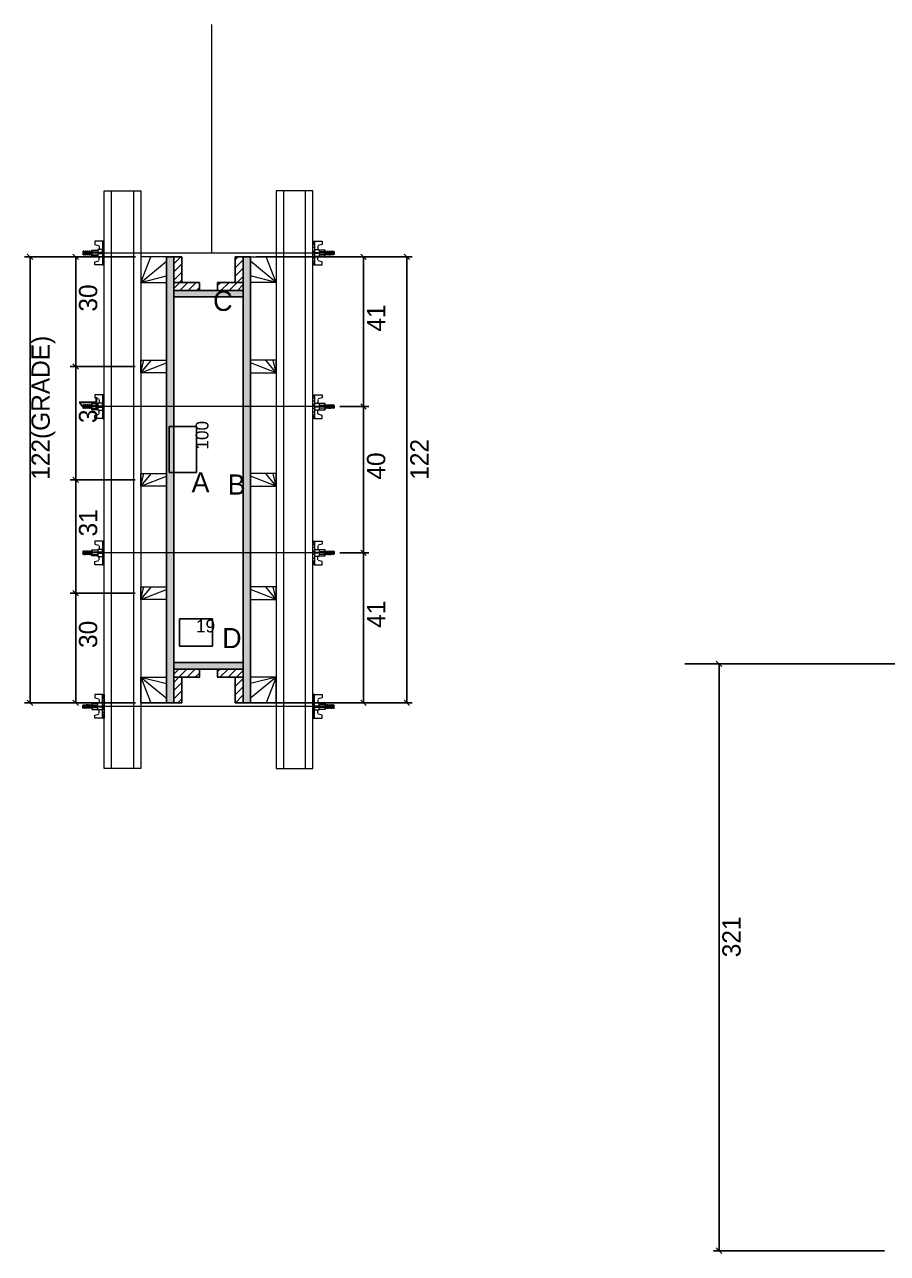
# Model space of a CAD drawing. Header units: metres. Extents: x 7653 to 9030, y 6399 to 7116.
# Drawn here: x 7653 to 8125, y 6443 to 7116 of the extents above; entities that cross this region are included whole.
import ezdxf

# ---------------------------------------------------------------- set-up
doc = ezdxf.new("R2010")
doc.units = ezdxf.units.M
for name, color, linetype in [('CHAPA', 7, 'Continuous'), ('COTA', 7, 'Continuous'), ('Hachura', 7, 'Continuous'), ('Madeira', 7, 'Continuous'), ('NIVEL 2° PAV.', 7, 'Continuous'), ('Nível', 7, 'Continuous'), ('Painéis', 7, 'Continuous'), ('Perfil Metálico', 7, 'Continuous'), ('SARRAFO', 7, 'Continuous'), ('Texto Seção', 7, 'Continuous'), ('TEXTO_GERAL', 7, 'Continuous')]:
    doc.layers.add(name, color=color, linetype=linetype)

msp = doc.modelspace()

# ---------------------------------------------------------------- hatches: boundary and pattern name
at = {"layer": 'Hachura'}
h = msp.add_hatch(color=7, dxfattribs=at)
h.dxf.hatch_style = 1
h.paths.add_polyline_path([(7734.69, 6988.66), (7730.69, 6988.66), (7730.69, 6744.66), (7734.69, 6744.66), (7734.69, 6988.66)])
h = msp.add_hatch(color=7, dxfattribs=at)
h.dxf.hatch_style = 1
h.paths.add_polyline_path([(7734.69, 6988.66), (7730.69, 6988.66), (7730.69, 6744.66), (7734.69, 6744.66), (7734.69, 6988.66)])
h = msp.add_hatch(dxfattribs=at)
h.set_pattern_fill('ANSI31')
h.paths.add_polyline_path([(7734.69, 6974.66), (7739.09, 6974.66), (7739.09, 6988.66), (7734.69, 6988.66), (7734.69, 6974.66)])
h = msp.add_hatch(dxfattribs=at)
h.set_pattern_fill('ANSI31')
h.paths.add_polyline_path([(7772.69, 6974.66), (7768.29, 6974.66), (7768.29, 6988.66), (7772.69, 6988.66), (7772.69, 6974.66)])
h = msp.add_hatch(color=7, dxfattribs=at)
h.dxf.hatch_style = 1
h.paths.add_polyline_path([(7772.69, 6988.66), (7776.69, 6988.66), (7776.69, 6744.66), (7772.69, 6744.66), (7772.69, 6988.66)])
h = msp.add_hatch(color=7, dxfattribs=at)
h.dxf.hatch_style = 1
h.paths.add_polyline_path([(7772.69, 6988.66), (7776.69, 6988.66), (7776.69, 6744.66), (7772.69, 6744.66), (7772.69, 6988.66)])
h = msp.add_hatch(dxfattribs=at)
h.set_pattern_fill('ANSI31')
h.paths.add_polyline_path([(7734.69, 6970.26), (7734.69, 6974.66), (7748.69, 6974.66), (7748.69, 6970.26), (7734.69, 6970.26)])
h = msp.add_hatch(dxfattribs=at)
h.set_pattern_fill('ANSI31')
h.paths.add_polyline_path([(7772.69, 6970.26), (7772.69, 6974.66), (7758.69, 6974.66), (7758.69, 6970.26), (7772.69, 6970.26)])
h = msp.add_hatch(color=7, dxfattribs=at)
h.dxf.hatch_style = 1
h.paths.add_polyline_path([(7772.69, 6966.66), (7772.69, 6970.26), (7734.69, 6970.26), (7734.69, 6966.66), (7772.69, 6966.66)])
h = msp.add_hatch(color=7, dxfattribs=at)
h.dxf.hatch_style = 1
h.paths.add_polyline_path([(7772.69, 6966.66), (7772.69, 6970.26), (7734.69, 6970.26), (7734.69, 6966.66), (7772.69, 6966.66)])
h = msp.add_hatch(color=7, dxfattribs=at)
h.dxf.hatch_style = 1
h.paths.add_polyline_path([(7772.69, 6763.06), (7772.69, 6766.66), (7734.69, 6766.66), (7734.69, 6763.06), (7772.69, 6763.06)])
h = msp.add_hatch(color=7, dxfattribs=at)
h.dxf.hatch_style = 1
h.paths.add_polyline_path([(7772.69, 6763.06), (7772.69, 6766.66), (7734.69, 6766.66), (7734.69, 6763.06), (7772.69, 6763.06)])
h = msp.add_hatch(dxfattribs=at)
h.set_pattern_fill('ANSI31')
h.paths.add_polyline_path([(7734.69, 6758.66), (7734.69, 6763.06), (7748.69, 6763.06), (7748.69, 6758.66), (7734.69, 6758.66)])
h = msp.add_hatch(dxfattribs=at)
h.set_pattern_fill('ANSI31')
h.paths.add_polyline_path([(7772.69, 6758.66), (7772.69, 6763.06), (7758.69, 6763.06), (7758.69, 6758.66), (7772.69, 6758.66)])
h = msp.add_hatch(dxfattribs=at)
h.set_pattern_fill('ANSI31')
h.paths.add_polyline_path([(7734.69, 6758.66), (7739.09, 6758.66), (7739.09, 6744.66), (7734.69, 6744.66), (7734.69, 6758.66)])
h = msp.add_hatch(dxfattribs=at)
h.set_pattern_fill('ANSI31')
h.paths.add_polyline_path([(7772.69, 6758.66), (7768.29, 6758.66), (7768.29, 6744.66), (7772.69, 6744.66), (7772.69, 6758.66)])

# ---------------------------------------------------------------- linework, layer by layer
at = {"layer": 'CHAPA', "color": 1, "lineweight": 25}
for points in [[(7734.69, 6988.66), (7730.69, 6988.66), (7730.69, 6744.66), (7734.69, 6744.66)], [(7734.69, 6988.66), (7730.69, 6988.66), (7730.69, 6744.66), (7734.69, 6744.66)], [(7772.69, 6988.66), (7776.69, 6988.66), (7776.69, 6744.66), (7772.69, 6744.66)], [(7772.69, 6988.66), (7776.69, 6988.66), (7776.69, 6744.66), (7772.69, 6744.66)], [(7772.69, 6966.66), (7772.69, 6970.26), (7734.69, 6970.26), (7734.69, 6966.66)], [(7772.69, 6966.66), (7772.69, 6970.26), (7734.69, 6970.26), (7734.69, 6966.66)], [(7772.69, 6763.06), (7772.69, 6766.66), (7734.69, 6766.66), (7734.69, 6763.06)], [(7772.69, 6763.06), (7772.69, 6766.66), (7734.69, 6766.66), (7734.69, 6763.06)]]:
    msp.add_lwpolyline(points, close=True, dxfattribs=at)
at = {"layer": 'COTA', "color": 241, "lineweight": 25}
for p, q in [((7713.69, 6988.66), (7653.13, 6988.66)), ((7656.13, 6744.66), (7656.13, 6988.66)), ((7713.68, 6988.64), (7678.07, 6988.64)), ((7681.07, 6988.64), (7681.07, 6928.64)), ((7779.69, 6988.66), (7865.1, 6988.66)), ((7813.69, 6988.66), (7841.42, 6988.66)), ((7838.42, 6988.66), (7838.42, 6906.73)), ((7862.1, 6744.66), (7862.1, 6988.66)), ((7713.68, 6928.64), (7678.07, 6928.64)), ((7713.68, 6928.64), (7678.07, 6928.64)), ((7681.07, 6928.64), (7681.07, 6866.67)), ((7825.49, 6906.73), (7841.42, 6906.73)), ((7825.49, 6906.73), (7841.42, 6906.73)), ((7838.42, 6906.73), (7838.42, 6826.73)), ((7713.68, 6866.67), (7678.07, 6866.67)), ((7713.68, 6866.64), (7678.07, 6866.64)), ((7681.07, 6804.64), (7681.07, 6866.64)), ((7825.49, 6826.73), (7841.42, 6826.73)), ((7825.49, 6826.73), (7841.42, 6826.73)), ((7838.42, 6744.66), (7838.42, 6826.73)), ((7713.68, 6804.64), (7678.07, 6804.64)), ((7713.68, 6804.64), (7678.07, 6804.64)), ((7681.07, 6804.64), (7681.07, 6744.64)), ((7713.69, 6744.66), (7653.13, 6744.66)), ((7713.68, 6744.64), (7678.07, 6744.64)), ((7779.69, 6744.66), (7865.1, 6744.66)), ((7813.69, 6744.66), (7841.42, 6744.66))]:
    msp.add_line(p, q, dxfattribs=at)
at = {"layer": 'COTA', "color": 0, "lineweight": 25}
for p, q in [((7657.63, 6987.16), (7654.63, 6990.16)), ((7682.57, 6987.14), (7679.57, 6990.14)), ((7839.92, 6987.16), (7836.92, 6990.16)), ((7863.6, 6987.16), (7860.6, 6990.16)), ((7679.57, 6930.14), (7682.57, 6927.14)), ((7682.57, 6927.14), (7679.57, 6930.14)), ((7836.92, 6908.23), (7839.92, 6905.23)), ((7839.92, 6905.23), (7836.92, 6908.23)), ((7679.57, 6868.17), (7682.57, 6865.17)), ((7682.57, 6865.14), (7679.57, 6868.14)), ((7839.92, 6825.23), (7836.92, 6828.23)), ((7836.92, 6828.23), (7839.92, 6825.23)), ((7682.57, 6803.14), (7679.57, 6806.14)), ((7679.57, 6806.14), (7682.57, 6803.14)), ((7654.63, 6746.16), (7657.63, 6743.16)), ((7679.57, 6746.14), (7682.57, 6743.14)), ((7836.92, 6746.16), (7839.92, 6743.16)), ((7860.6, 6746.16), (7863.6, 6743.16))]:
    msp.add_line(p, q, dxfattribs=at)
at = {"layer": 'COTA', "color": 180, "lineweight": 25}
for p, q in [((7747.15, 6895.71), (7732.15, 6895.71)), ((7732.15, 6895.71), (7732.15, 6870.71)), ((7747.15, 6870.71), (7747.15, 6895.71)), ((7732.15, 6870.71), (7747.15, 6870.71)), ((7755.88, 6790.66), (7737.88, 6790.66)), ((7737.88, 6790.66), (7737.88, 6775.66)), ((7755.88, 6775.66), (7755.88, 6790.66)), ((7737.88, 6775.66), (7755.88, 6775.66))]:
    msp.add_line(p, q, dxfattribs=at)
at = {"layer": 'Hachura', "color": 0, "lineweight": 9}
for p, q in [((7685.22, 6991.7), (7684.89, 6991.37)), ((7684.89, 6991.37), (7684.89, 6990.08)), ((7685.54, 6991.69), (7685.21, 6991.69)), ((7685.22, 6989.76), (7685.22, 6991.7)), ((7685.54, 6991.69), (7686.5, 6989.76)), ((7685.54, 6991.69), (7686.5, 6989.76)), ((7685.63, 6991.77), (7686.71, 6989.6)), ((7686.94, 6989.66), (7685.87, 6991.8)), ((7686.7, 6991.69), (7686.05, 6991.69)), ((7687.02, 6989.76), (7686.05, 6991.69)), ((7686.7, 6991.69), (7687.67, 6989.76)), ((7686.79, 6991.77), (7687.87, 6989.6)), ((7688.1, 6989.66), (7687.03, 6991.8)), ((7687.86, 6991.69), (7687.21, 6991.69)), ((7688.18, 6989.76), (7687.21, 6991.69)), ((7687.43, 6991.69), (7687.21, 6991.69)), ((7687.86, 6991.69), (7688.83, 6989.76)), ((7687.95, 6991.77), (7689.03, 6989.6)), ((7689.26, 6989.66), (7688.19, 6991.8)), ((7689.02, 6991.69), (7688.37, 6991.69)), ((7689.34, 6989.76), (7688.37, 6991.69)), ((7689.02, 6991.69), (7689.99, 6989.76)), ((7689.99, 6990.53), (7689.35, 6991.8)), ((7689.99, 6990.79), (7689.54, 6991.69)), ((7689.99, 6991.69), (7689.54, 6991.69)), ((7689.99, 6988.98), (7689.99, 6992.34)), ((7689.99, 6992.34), (7693.21, 6992.34)), ((7689.99, 6991.31), (7693.21, 6991.31)), ((7690.05, 6988.98), (7690.05, 6992.34)), ((7691.53, 6997.11), (7691.53, 6995.43)), ((7691.53, 6995.43), (7693.75, 6994.85)), ((7696.69, 6997.11), (7691.56, 6997.11)), ((7693.21, 6992.6), (7693.21, 6988.73)), ((7695.79, 6992.6), (7693.21, 6992.6)), ((7693.99, 6994.54), (7693.99, 6992.6)), ((7695.77, 6996.97), (7696.7, 6996.97)), ((7695.77, 6996.76), (7696.7, 6996.76)), ((7695.77, 6996.42), (7696.7, 6996.42)), ((7695.77, 6995.96), (7696.7, 6995.96)), ((7695.77, 6995.12), (7696.7, 6995.12)), ((7695.77, 6993.7), (7696.7, 6993.7)), ((7695.79, 6997.11), (7695.79, 6984.21)), ((7695.79, 6997.11), (7695.79, 6991.95)), ((7695.79, 6990.66), (7695.79, 6992.6)), ((7695.79, 6991.95), (7695.79, 6991.31)), ((7696.11, 6991.62), (7695.9, 6991.62)), ((7696.54, 6991.62), (7696.11, 6991.62)), ((7696.69, 6984.21), (7696.69, 6997.11)), ((7696.69, 6985.16), (7696.69, 6992.98)), ((7810.69, 6984.21), (7810.69, 6997.11)), ((7810.69, 6997.11), (7815.83, 6997.11)), ((7811.62, 6996.97), (7810.69, 6996.97)), ((7811.62, 6996.76), (7810.69, 6996.76)), ((7811.62, 6996.42), (7810.69, 6996.42)), ((7811.62, 6995.96), (7810.69, 6995.96)), ((7811.62, 6995.12), (7810.69, 6995.12)), ((7811.62, 6993.7), (7810.69, 6993.7)), ((7810.69, 6985.17), (7810.69, 6992.98)), ((7810.84, 6991.62), (7811.28, 6991.62)), ((7811.28, 6991.62), (7811.49, 6991.62)), ((7811.6, 6997.11), (7811.6, 6984.21)), ((7811.6, 6997.11), (7811.6, 6991.95)), ((7811.6, 6990.66), (7811.6, 6992.6)), ((7811.6, 6992.6), (7814.18, 6992.6)), ((7811.6, 6991.95), (7811.6, 6991.31)), ((7813.4, 6994.54), (7813.4, 6992.6)), ((7815.85, 6995.43), (7813.64, 6994.85)), ((7814.18, 6992.6), (7814.18, 6988.73)), ((7817.4, 6992.34), (7814.18, 6992.34)), ((7817.4, 6991.31), (7814.18, 6991.31)), ((7815.85, 6997.11), (7815.85, 6995.43)), ((7817.33, 6988.99), (7817.33, 6992.34)), ((7817.4, 6988.99), (7817.4, 6992.34)), ((7817.4, 6990.53), (7818.03, 6991.8)), ((7818.37, 6991.69), (7817.4, 6989.76)), ((7817.4, 6990.79), (7817.85, 6991.69)), ((7817.4, 6991.69), (7817.85, 6991.69)), ((7818.05, 6989.76), (7819.01, 6991.69)), ((7818.13, 6989.66), (7819.2, 6991.8)), ((7819.44, 6991.77), (7818.35, 6989.6)), ((7818.37, 6991.69), (7819.01, 6991.69)), ((7819.53, 6991.69), (7818.56, 6989.76)), ((7819.21, 6989.76), (7820.17, 6991.69)), ((7819.29, 6989.66), (7820.36, 6991.8)), ((7820.6, 6991.77), (7819.52, 6989.6)), ((7819.53, 6991.69), (7820.17, 6991.69)), ((7820.69, 6991.69), (7819.72, 6989.76)), ((7819.96, 6991.69), (7820.17, 6991.69)), ((7820.37, 6989.76), (7821.34, 6991.69)), ((7820.45, 6989.66), (7821.52, 6991.8)), ((7821.76, 6991.77), (7820.68, 6989.6)), ((7820.69, 6991.69), (7821.34, 6991.69)), ((7821.85, 6991.69), (7820.88, 6989.76)), ((7821.85, 6991.69), (7820.88, 6989.76)), ((7821.85, 6991.69), (7822.17, 6991.69)), ((7822.17, 6991.7), (7822.49, 6991.37)), ((7822.17, 6989.76), (7822.17, 6991.7)), ((7822.49, 6991.37), (7822.49, 6990.08)), ((7685.22, 6989.76), (7684.89, 6990.08)), ((7685.86, 6989.76), (7685.21, 6991.05)), ((7685.78, 6989.66), (7685.21, 6990.79)), ((7685.21, 6990.27), (7685.55, 6989.6)), ((7685.21, 6990.02), (7685.34, 6989.76)), ((7685.86, 6989.76), (7686.5, 6989.76)), ((7687.67, 6989.76), (7687.02, 6989.76)), ((7688.39, 6989.76), (7688.18, 6989.76)), ((7688.39, 6989.76), (7688.83, 6989.76)), ((7689.34, 6989.76), (7689.99, 6989.76)), ((7689.99, 6989.76), (7693.21, 6989.76)), ((7693.21, 6988.98), (7689.99, 6988.98)), ((7691.53, 6985.89), (7693.75, 6986.47)), ((7691.53, 6984.21), (7691.53, 6985.89)), ((7693.21, 6988.73), (7693.21, 6988.98)), ((7693.21, 6988.73), (7693.21, 6988.98)), ((7693.21, 6988.73), (7695.79, 6988.73)), ((7695.79, 6990.97), (7693.79, 6990.97)), ((7693.79, 6990.46), (7695.79, 6990.46)), ((7693.99, 6986.78), (7693.99, 6988.73)), ((7695.77, 6987.64), (7696.69, 6987.64)), ((7695.77, 6986.2), (7696.7, 6986.2)), ((7695.77, 6985.36), (7696.7, 6985.36)), ((7695.77, 6984.9), (7696.7, 6984.9)), ((7695.77, 6984.56), (7696.7, 6984.56)), ((7695.77, 6984.35), (7696.7, 6984.35)), ((7695.79, 6990.67), (7696.69, 6990.67)), ((7695.92, 6989.69), (7696.35, 6989.69)), ((7811.6, 6990.67), (7810.69, 6990.67)), ((7811.62, 6987.64), (7810.69, 6987.64)), ((7811.62, 6986.2), (7810.69, 6986.2)), ((7811.62, 6985.36), (7810.69, 6985.36)), ((7811.62, 6984.9), (7810.69, 6984.9)), ((7811.62, 6984.56), (7810.69, 6984.56)), ((7811.62, 6984.35), (7810.69, 6984.35)), ((7811.47, 6989.69), (7811.04, 6989.69)), ((7811.6, 6990.97), (7813.6, 6990.97)), ((7813.6, 6990.46), (7811.6, 6990.46)), ((7814.18, 6988.73), (7811.6, 6988.73)), ((7813.4, 6986.78), (7813.4, 6988.73)), ((7815.85, 6985.89), (7813.64, 6986.47)), ((7817.4, 6989.76), (7814.18, 6989.76)), ((7814.18, 6988.99), (7817.4, 6988.99)), ((7814.18, 6988.73), (7814.18, 6988.99)), ((7814.18, 6988.73), (7814.18, 6988.99)), ((7815.85, 6984.21), (7815.85, 6985.89)), ((7818.05, 6989.76), (7817.4, 6989.76)), ((7819, 6989.76), (7818.56, 6989.76)), ((7819, 6989.76), (7819.21, 6989.76)), ((7819.72, 6989.76), (7820.37, 6989.76)), ((7821.53, 6989.76), (7820.88, 6989.76)), ((7821.53, 6989.76), (7822.17, 6991.05)), ((7821.61, 6989.66), (7822.17, 6990.79)), ((7822.17, 6990.27), (7821.84, 6989.6)), ((7822.17, 6990.02), (7822.04, 6989.76)), ((7822.17, 6989.76), (7822.49, 6990.08)), ((7695.79, 6984.21), (7691.53, 6984.21)), ((7695.79, 6984.21), (7696.69, 6984.21)), ((7811.6, 6984.21), (7810.69, 6984.21)), ((7811.6, 6984.21), (7815.85, 6984.21)), ((7691.53, 6913.11), (7691.53, 6911.43)), ((7691.53, 6911.43), (7693.75, 6910.85)), ((7696.69, 6913.11), (7691.56, 6913.11)), ((7693.99, 6910.54), (7693.99, 6908.6)), ((7695.77, 6912.97), (7696.7, 6912.97)), ((7695.77, 6912.76), (7696.7, 6912.76)), ((7695.77, 6912.42), (7696.7, 6912.42)), ((7695.77, 6911.96), (7696.7, 6911.96)), ((7695.77, 6911.12), (7696.7, 6911.12)), ((7695.79, 6913.11), (7695.79, 6900.21)), ((7695.79, 6913.11), (7695.79, 6907.95)), ((7696.69, 6900.21), (7696.69, 6913.11)), ((7810.69, 6900.21), (7810.69, 6913.11)), ((7810.69, 6913.11), (7815.83, 6913.11)), ((7811.62, 6912.97), (7810.69, 6912.97)), ((7811.62, 6912.76), (7810.69, 6912.76)), ((7811.62, 6912.42), (7810.69, 6912.42)), ((7811.62, 6911.96), (7810.69, 6911.96)), ((7811.62, 6911.12), (7810.69, 6911.12)), ((7811.6, 6913.11), (7811.6, 6900.21)), ((7811.6, 6913.11), (7811.6, 6907.95)), ((7813.4, 6910.54), (7813.4, 6908.6)), ((7815.85, 6911.43), (7813.64, 6910.85)), ((7815.85, 6913.11), (7815.85, 6911.43)), ((7685.22, 6907.69), (7684.89, 6907.37)), ((7684.89, 6907.37), (7684.89, 6906.08)), ((7685.22, 6905.76), (7684.89, 6906.08)), ((7685.54, 6907.69), (7685.21, 6907.69)), ((7685.86, 6905.76), (7685.21, 6907.05)), ((7685.78, 6905.66), (7685.21, 6906.79)), ((7685.21, 6906.27), (7685.55, 6905.6)), ((7685.21, 6906.02), (7685.34, 6905.76)), ((7685.22, 6905.76), (7685.22, 6907.69)), ((7685.54, 6907.69), (7686.5, 6905.76)), ((7685.54, 6907.69), (7686.5, 6905.76)), ((7685.63, 6907.77), (7686.71, 6905.6)), ((7685.86, 6905.76), (7686.5, 6905.76)), ((7686.94, 6905.66), (7685.87, 6907.8)), ((7686.7, 6907.69), (7686.05, 6907.69)), ((7687.02, 6905.76), (7686.05, 6907.69)), ((7686.7, 6907.69), (7687.67, 6905.76)), ((7686.79, 6907.77), (7687.87, 6905.6)), ((7687.67, 6905.76), (7687.02, 6905.76)), ((7688.1, 6905.66), (7687.03, 6907.8)), ((7687.86, 6907.69), (7687.21, 6907.69)), ((7688.18, 6905.76), (7687.21, 6907.69)), ((7687.43, 6907.69), (7687.21, 6907.69)), ((7687.86, 6907.69), (7688.83, 6905.76)), ((7687.95, 6907.77), (7689.03, 6905.6)), ((7688.39, 6905.76), (7688.18, 6905.76)), ((7689.26, 6905.66), (7688.19, 6907.8)), ((7689.02, 6907.69), (7688.37, 6907.69)), ((7689.34, 6905.76), (7688.37, 6907.69)), ((7688.39, 6905.76), (7688.83, 6905.76)), ((7689.02, 6907.69), (7689.99, 6905.76)), ((7689.34, 6905.76), (7689.99, 6905.76)), ((7689.99, 6906.53), (7689.35, 6907.8)), ((7689.99, 6906.79), (7689.54, 6907.69)), ((7689.99, 6907.69), (7689.54, 6907.69)), ((7689.99, 6904.98), (7689.99, 6908.34)), ((7689.99, 6908.34), (7693.21, 6908.34)), ((7689.99, 6907.31), (7693.21, 6907.31)), ((7689.99, 6905.76), (7693.21, 6905.76)), ((7693.21, 6904.98), (7689.99, 6904.98)), ((7690.05, 6904.98), (7690.05, 6908.34)), ((7693.21, 6908.6), (7693.21, 6904.73)), ((7695.79, 6908.6), (7693.21, 6908.6)), ((7693.21, 6904.73), (7693.21, 6904.98)), ((7693.21, 6904.73), (7693.21, 6904.98)), ((7693.21, 6904.73), (7695.79, 6904.73)), ((7695.79, 6906.97), (7693.79, 6906.97)), ((7693.79, 6906.46), (7695.79, 6906.46)), ((7693.99, 6902.78), (7693.99, 6904.73)), ((7695.77, 6909.7), (7696.7, 6909.7)), ((7695.79, 6906.66), (7695.79, 6908.6)), ((7695.79, 6907.95), (7695.79, 6907.31)), ((7695.79, 6906.67), (7696.69, 6906.67)), ((7696.11, 6907.62), (7695.9, 6907.62)), ((7695.92, 6905.69), (7696.35, 6905.69)), ((7696.54, 6907.62), (7696.11, 6907.62)), ((7696.69, 6901.16), (7696.69, 6908.98)), ((7811.62, 6909.7), (7810.69, 6909.7)), ((7810.69, 6901.17), (7810.69, 6908.98)), ((7811.6, 6906.67), (7810.69, 6906.67)), ((7810.84, 6907.62), (7811.28, 6907.62)), ((7811.47, 6905.69), (7811.04, 6905.69)), ((7811.28, 6907.62), (7811.49, 6907.62)), ((7811.6, 6906.66), (7811.6, 6908.6)), ((7811.6, 6908.6), (7814.18, 6908.6)), ((7811.6, 6907.95), (7811.6, 6907.31)), ((7811.6, 6906.97), (7813.6, 6906.97)), ((7813.6, 6906.46), (7811.6, 6906.46)), ((7814.18, 6904.73), (7811.6, 6904.73)), ((7813.4, 6902.78), (7813.4, 6904.73)), ((7814.18, 6908.6), (7814.18, 6904.73)), ((7817.4, 6908.34), (7814.18, 6908.34)), ((7817.4, 6907.31), (7814.18, 6907.31)), ((7817.4, 6905.76), (7814.18, 6905.76)), ((7814.18, 6904.98), (7817.4, 6904.98)), ((7814.18, 6904.73), (7814.18, 6904.98)), ((7814.18, 6904.73), (7814.18, 6904.98)), ((7817.33, 6904.98), (7817.33, 6908.34)), ((7817.4, 6904.98), (7817.4, 6908.34)), ((7817.4, 6906.53), (7818.03, 6907.8)), ((7818.37, 6907.69), (7817.4, 6905.76)), ((7817.4, 6906.79), (7817.85, 6907.69)), ((7817.4, 6907.69), (7817.85, 6907.69)), ((7818.05, 6905.76), (7817.4, 6905.76)), ((7818.05, 6905.76), (7819.01, 6907.69)), ((7818.13, 6905.66), (7819.2, 6907.8)), ((7819.44, 6907.77), (7818.35, 6905.6)), ((7818.37, 6907.69), (7819.01, 6907.69)), ((7819.53, 6907.69), (7818.56, 6905.76)), ((7819, 6905.76), (7818.56, 6905.76)), ((7819, 6905.76), (7819.21, 6905.76)), ((7819.21, 6905.76), (7820.17, 6907.69)), ((7819.29, 6905.66), (7820.36, 6907.8)), ((7820.6, 6907.77), (7819.52, 6905.6)), ((7819.53, 6907.69), (7820.17, 6907.69)), ((7820.69, 6907.69), (7819.72, 6905.76)), ((7819.72, 6905.76), (7820.37, 6905.76)), ((7819.96, 6907.69), (7820.17, 6907.69)), ((7820.37, 6905.76), (7821.34, 6907.69)), ((7820.45, 6905.66), (7821.52, 6907.8)), ((7821.76, 6907.77), (7820.68, 6905.6)), ((7820.69, 6907.69), (7821.34, 6907.69)), ((7821.85, 6907.69), (7820.88, 6905.76)), ((7821.85, 6907.69), (7820.88, 6905.76)), ((7821.53, 6905.76), (7820.88, 6905.76)), ((7821.53, 6905.76), (7822.17, 6907.05)), ((7821.61, 6905.66), (7822.17, 6906.79)), ((7822.17, 6906.27), (7821.84, 6905.6)), ((7821.85, 6907.69), (7822.17, 6907.69)), ((7822.17, 6906.02), (7822.04, 6905.76)), ((7822.17, 6907.7), (7822.49, 6907.37)), ((7822.17, 6905.76), (7822.17, 6907.7)), ((7822.17, 6905.76), (7822.49, 6906.08)), ((7822.49, 6907.37), (7822.49, 6906.08)), ((7691.53, 6901.89), (7693.75, 6902.47)), ((7691.53, 6900.21), (7691.53, 6901.89)), ((7695.79, 6900.21), (7691.53, 6900.21)), ((7695.77, 6903.63), (7696.69, 6903.63)), ((7695.77, 6902.2), (7696.7, 6902.2)), ((7695.77, 6901.36), (7696.7, 6901.36)), ((7695.77, 6900.9), (7696.7, 6900.9)), ((7695.77, 6900.56), (7696.7, 6900.56)), ((7695.77, 6900.35), (7696.7, 6900.35)), ((7695.79, 6900.21), (7696.69, 6900.21)), ((7811.62, 6903.64), (7810.69, 6903.64)), ((7811.62, 6902.2), (7810.69, 6902.2)), ((7811.62, 6901.36), (7810.69, 6901.36)), ((7811.62, 6900.9), (7810.69, 6900.9)), ((7811.62, 6900.56), (7810.69, 6900.56)), ((7811.62, 6900.35), (7810.69, 6900.35)), ((7811.6, 6900.21), (7810.69, 6900.21)), ((7811.6, 6900.21), (7815.85, 6900.21)), ((7815.85, 6901.89), (7813.64, 6902.47)), ((7815.85, 6900.21), (7815.85, 6901.89)), ((7691.53, 6833.11), (7691.53, 6831.43)), ((7691.53, 6831.43), (7693.75, 6830.85)), ((7696.69, 6833.11), (7691.56, 6833.11)), ((7693.99, 6830.54), (7693.99, 6828.6)), ((7695.77, 6832.97), (7696.7, 6832.97)), ((7695.77, 6832.76), (7696.7, 6832.76)), ((7695.77, 6832.42), (7696.7, 6832.42)), ((7695.77, 6831.96), (7696.7, 6831.96)), ((7695.77, 6831.12), (7696.7, 6831.12)), ((7695.79, 6833.11), (7695.79, 6820.21)), ((7695.79, 6833.11), (7695.79, 6827.95)), ((7696.69, 6820.21), (7696.69, 6833.11)), ((7810.69, 6820.21), (7810.69, 6833.11)), ((7810.69, 6833.11), (7815.83, 6833.11)), ((7811.62, 6832.97), (7810.69, 6832.97)), ((7811.62, 6832.76), (7810.69, 6832.76)), ((7811.62, 6832.42), (7810.69, 6832.42)), ((7811.62, 6831.96), (7810.69, 6831.96)), ((7811.62, 6831.12), (7810.69, 6831.12)), ((7811.6, 6833.11), (7811.6, 6820.21)), ((7811.6, 6833.11), (7811.6, 6827.95)), ((7813.4, 6830.54), (7813.4, 6828.6)), ((7815.85, 6831.43), (7813.64, 6830.85)), ((7815.85, 6833.11), (7815.85, 6831.43)), ((7685.22, 6827.69), (7684.89, 6827.37)), ((7684.89, 6827.37), (7684.89, 6826.08)), ((7685.22, 6825.76), (7684.89, 6826.08)), ((7685.54, 6827.69), (7685.21, 6827.69)), ((7685.86, 6825.76), (7685.21, 6827.05)), ((7685.78, 6825.66), (7685.21, 6826.79)), ((7685.21, 6826.27), (7685.55, 6825.6)), ((7685.21, 6826.02), (7685.34, 6825.76)), ((7685.22, 6825.76), (7685.22, 6827.69)), ((7685.54, 6827.69), (7686.5, 6825.76)), ((7685.54, 6827.69), (7686.5, 6825.76)), ((7685.63, 6827.77), (7686.71, 6825.6)), ((7685.86, 6825.76), (7686.5, 6825.76)), ((7686.94, 6825.66), (7685.87, 6827.8)), ((7686.7, 6827.69), (7686.05, 6827.69)), ((7687.02, 6825.76), (7686.05, 6827.69)), ((7686.7, 6827.69), (7687.67, 6825.76)), ((7686.79, 6827.77), (7687.87, 6825.6)), ((7687.67, 6825.76), (7687.02, 6825.76)), ((7688.1, 6825.66), (7687.03, 6827.8)), ((7687.86, 6827.69), (7687.21, 6827.69)), ((7688.18, 6825.76), (7687.21, 6827.69)), ((7687.43, 6827.69), (7687.21, 6827.69)), ((7687.86, 6827.69), (7688.83, 6825.76)), ((7687.95, 6827.77), (7689.03, 6825.6)), ((7688.39, 6825.76), (7688.18, 6825.76)), ((7689.26, 6825.66), (7688.19, 6827.8)), ((7689.02, 6827.69), (7688.37, 6827.69)), ((7689.34, 6825.76), (7688.37, 6827.69)), ((7688.39, 6825.76), (7688.83, 6825.76)), ((7689.02, 6827.69), (7689.99, 6825.76)), ((7689.34, 6825.76), (7689.99, 6825.76)), ((7689.99, 6826.53), (7689.35, 6827.8)), ((7689.99, 6826.79), (7689.54, 6827.69)), ((7689.99, 6827.69), (7689.54, 6827.69)), ((7689.99, 6824.98), (7689.99, 6828.34)), ((7689.99, 6828.34), (7693.21, 6828.34)), ((7689.99, 6827.31), (7693.21, 6827.31)), ((7689.99, 6825.76), (7693.21, 6825.76)), ((7693.21, 6824.98), (7689.99, 6824.98)), ((7690.05, 6824.98), (7690.05, 6828.34)), ((7693.21, 6828.6), (7693.21, 6824.73)), ((7695.79, 6828.6), (7693.21, 6828.6)), ((7693.21, 6824.73), (7693.21, 6824.98)), ((7693.21, 6824.73), (7693.21, 6824.98)), ((7693.21, 6824.73), (7695.79, 6824.73)), ((7695.79, 6826.97), (7693.79, 6826.97)), ((7693.79, 6826.46), (7695.79, 6826.46)), ((7693.99, 6822.78), (7693.99, 6824.73)), ((7695.77, 6829.7), (7696.7, 6829.7)), ((7695.77, 6823.63), (7696.69, 6823.63)), ((7695.79, 6826.66), (7695.79, 6828.6)), ((7695.79, 6827.95), (7695.79, 6827.31)), ((7695.79, 6826.67), (7696.69, 6826.67)), ((7696.11, 6827.62), (7695.9, 6827.62)), ((7695.92, 6825.69), (7696.35, 6825.69)), ((7696.54, 6827.62), (7696.11, 6827.62)), ((7696.69, 6821.16), (7696.69, 6828.98)), ((7811.62, 6829.7), (7810.69, 6829.7)), ((7810.69, 6821.17), (7810.69, 6828.98)), ((7811.6, 6826.67), (7810.69, 6826.67)), ((7811.62, 6823.64), (7810.69, 6823.64)), ((7810.84, 6827.62), (7811.28, 6827.62)), ((7811.47, 6825.69), (7811.04, 6825.69)), ((7811.28, 6827.62), (7811.49, 6827.62)), ((7811.6, 6826.66), (7811.6, 6828.6)), ((7811.6, 6828.6), (7814.18, 6828.6)), ((7811.6, 6827.95), (7811.6, 6827.31)), ((7811.6, 6826.97), (7813.6, 6826.97)), ((7813.6, 6826.46), (7811.6, 6826.46)), ((7814.18, 6824.73), (7811.6, 6824.73)), ((7813.4, 6822.78), (7813.4, 6824.73)), ((7814.18, 6828.6), (7814.18, 6824.73)), ((7817.4, 6828.34), (7814.18, 6828.34)), ((7817.4, 6827.31), (7814.18, 6827.31)), ((7817.4, 6825.76), (7814.18, 6825.76)), ((7814.18, 6824.98), (7817.4, 6824.98)), ((7814.18, 6824.73), (7814.18, 6824.98)), ((7814.18, 6824.73), (7814.18, 6824.98)), ((7817.33, 6824.98), (7817.33, 6828.34)), ((7817.4, 6824.98), (7817.4, 6828.34)), ((7817.4, 6826.53), (7818.03, 6827.8)), ((7818.37, 6827.69), (7817.4, 6825.76)), ((7817.4, 6826.79), (7817.85, 6827.69)), ((7817.4, 6827.69), (7817.85, 6827.69)), ((7818.05, 6825.76), (7817.4, 6825.76)), ((7818.05, 6825.76), (7819.01, 6827.69)), ((7818.13, 6825.66), (7819.2, 6827.8)), ((7819.44, 6827.77), (7818.35, 6825.6)), ((7818.37, 6827.69), (7819.01, 6827.69)), ((7819.53, 6827.69), (7818.56, 6825.76)), ((7819, 6825.76), (7818.56, 6825.76)), ((7819, 6825.76), (7819.21, 6825.76)), ((7819.21, 6825.76), (7820.17, 6827.69)), ((7819.29, 6825.66), (7820.36, 6827.8)), ((7820.6, 6827.77), (7819.52, 6825.6)), ((7819.53, 6827.69), (7820.17, 6827.69)), ((7820.69, 6827.69), (7819.72, 6825.76)), ((7819.72, 6825.76), (7820.37, 6825.76)), ((7819.96, 6827.69), (7820.17, 6827.69)), ((7820.37, 6825.76), (7821.34, 6827.69)), ((7820.45, 6825.66), (7821.52, 6827.8)), ((7821.76, 6827.77), (7820.68, 6825.6)), ((7820.69, 6827.69), (7821.34, 6827.69)), ((7821.85, 6827.69), (7820.88, 6825.76)), ((7821.85, 6827.69), (7820.88, 6825.76)), ((7821.53, 6825.76), (7820.88, 6825.76)), ((7821.53, 6825.76), (7822.17, 6827.05)), ((7821.61, 6825.66), (7822.17, 6826.79)), ((7822.17, 6826.27), (7821.84, 6825.6)), ((7821.85, 6827.69), (7822.17, 6827.69)), ((7822.17, 6826.02), (7822.04, 6825.76)), ((7822.17, 6827.7), (7822.49, 6827.37)), ((7822.17, 6825.76), (7822.17, 6827.7)), ((7822.17, 6825.76), (7822.49, 6826.08)), ((7822.49, 6827.37), (7822.49, 6826.08)), ((7691.53, 6821.89), (7693.75, 6822.47)), ((7691.53, 6820.21), (7691.53, 6821.89)), ((7695.79, 6820.21), (7691.53, 6820.21)), ((7695.77, 6822.2), (7696.7, 6822.2)), ((7695.77, 6821.36), (7696.7, 6821.36)), ((7695.77, 6820.9), (7696.7, 6820.9)), ((7695.77, 6820.56), (7696.7, 6820.56)), ((7695.77, 6820.35), (7696.7, 6820.35)), ((7695.79, 6820.21), (7696.69, 6820.21)), ((7811.62, 6822.2), (7810.69, 6822.2)), ((7811.62, 6821.36), (7810.69, 6821.36)), ((7811.62, 6820.9), (7810.69, 6820.9)), ((7811.62, 6820.56), (7810.69, 6820.56)), ((7811.62, 6820.35), (7810.69, 6820.35)), ((7811.6, 6820.21), (7810.69, 6820.21)), ((7811.6, 6820.21), (7815.85, 6820.21)), ((7815.85, 6821.89), (7813.64, 6822.47)), ((7815.85, 6820.21), (7815.85, 6821.89)), ((7695.79, 6749.11), (7691.53, 6749.11)), ((7691.53, 6749.11), (7691.53, 6747.43)), ((7695.79, 6736.21), (7695.79, 6749.11)), ((7695.79, 6749.11), (7696.69, 6749.11)), ((7696.69, 6749.11), (7696.69, 6736.21)), ((7810.69, 6749.11), (7810.69, 6736.21)), ((7811.6, 6749.11), (7810.69, 6749.11)), ((7811.6, 6736.21), (7811.6, 6749.11)), ((7811.6, 6749.11), (7815.85, 6749.11)), ((7815.85, 6749.11), (7815.85, 6747.43)), ((7685.22, 6743.56), (7684.89, 6743.24)), ((7684.89, 6741.95), (7684.89, 6743.24)), ((7685.21, 6743.05), (7685.55, 6743.72)), ((7685.78, 6743.66), (7685.21, 6742.53)), ((7685.21, 6743.3), (7685.34, 6743.56)), ((7685.86, 6743.56), (7685.21, 6742.27)), ((7685.22, 6743.56), (7685.22, 6741.62)), ((7685.54, 6741.63), (7686.5, 6743.56)), ((7685.54, 6741.63), (7686.5, 6743.56)), ((7685.63, 6741.55), (7686.71, 6743.72)), ((7685.86, 6743.56), (7686.5, 6743.56)), ((7686.94, 6743.66), (7685.87, 6741.52)), ((7687.02, 6743.56), (7686.05, 6741.63)), ((7686.7, 6741.63), (7687.67, 6743.56)), ((7686.79, 6741.55), (7687.87, 6743.72)), ((7687.67, 6743.56), (7687.02, 6743.56)), ((7688.1, 6743.66), (7687.03, 6741.52)), ((7688.18, 6743.56), (7687.21, 6741.63)), ((7687.86, 6741.63), (7688.83, 6743.56)), ((7687.95, 6741.55), (7689.03, 6743.72)), ((7688.39, 6743.56), (7688.18, 6743.56)), ((7689.26, 6743.66), (7688.19, 6741.52)), ((7689.34, 6743.56), (7688.37, 6741.63)), ((7688.39, 6743.56), (7688.83, 6743.56)), ((7689.02, 6741.63), (7689.99, 6743.56)), ((7689.34, 6743.56), (7689.99, 6743.56)), ((7689.99, 6742.79), (7689.35, 6741.52)), ((7689.99, 6742.53), (7689.54, 6741.63)), ((7689.99, 6744.34), (7689.99, 6740.98)), ((7693.21, 6744.34), (7689.99, 6744.34)), ((7689.99, 6743.56), (7693.21, 6743.56)), ((7690.05, 6744.34), (7690.05, 6740.98)), ((7691.53, 6747.43), (7693.75, 6746.85)), ((7693.21, 6740.72), (7693.21, 6744.59)), ((7693.21, 6744.59), (7695.79, 6744.59)), ((7693.21, 6744.59), (7693.21, 6744.34)), ((7693.21, 6744.59), (7693.21, 6744.34)), ((7693.79, 6742.86), (7695.79, 6742.86)), ((7695.79, 6742.35), (7693.79, 6742.35)), ((7693.99, 6746.54), (7693.99, 6744.59)), ((7695.77, 6748.97), (7696.7, 6748.97)), ((7695.77, 6748.76), (7696.7, 6748.76)), ((7695.77, 6748.42), (7696.7, 6748.42)), ((7695.77, 6747.96), (7696.7, 6747.96)), ((7695.77, 6747.12), (7696.7, 6747.12)), ((7695.77, 6745.68), (7696.69, 6745.68)), ((7695.79, 6742.66), (7695.79, 6740.72)), ((7695.79, 6742.65), (7696.69, 6742.65)), ((7695.92, 6743.63), (7696.35, 6743.63)), ((7696.69, 6748.15), (7696.69, 6740.34)), ((7811.62, 6748.97), (7810.69, 6748.97)), ((7811.62, 6748.76), (7810.69, 6748.76)), ((7811.62, 6748.42), (7810.69, 6748.42)), ((7810.69, 6748.15), (7810.69, 6740.34)), ((7811.62, 6747.96), (7810.69, 6747.96)), ((7811.62, 6747.12), (7810.69, 6747.12)), ((7811.62, 6745.68), (7810.69, 6745.68)), ((7811.6, 6742.65), (7810.69, 6742.65)), ((7811.47, 6743.63), (7811.04, 6743.63)), ((7814.18, 6744.59), (7811.6, 6744.59)), ((7813.6, 6742.86), (7811.6, 6742.86)), ((7811.6, 6742.66), (7811.6, 6740.72)), ((7811.6, 6742.35), (7813.6, 6742.35)), ((7813.4, 6746.54), (7813.4, 6744.59)), ((7815.85, 6747.43), (7813.64, 6746.85)), ((7814.18, 6740.72), (7814.18, 6744.59)), ((7814.18, 6744.59), (7814.18, 6744.33)), ((7814.18, 6744.59), (7814.18, 6744.33)), ((7814.18, 6744.33), (7817.4, 6744.33)), ((7817.4, 6743.56), (7814.18, 6743.56)), ((7817.33, 6744.33), (7817.33, 6740.98)), ((7817.4, 6744.33), (7817.4, 6740.98)), ((7818.05, 6743.56), (7817.4, 6743.56)), ((7818.37, 6741.63), (7817.4, 6743.56)), ((7817.4, 6742.79), (7818.03, 6741.52)), ((7817.4, 6742.53), (7817.85, 6741.63)), ((7818.05, 6743.56), (7819.01, 6741.63)), ((7818.13, 6743.66), (7819.2, 6741.52)), ((7819.44, 6741.55), (7818.35, 6743.72)), ((7819, 6743.56), (7818.56, 6743.56)), ((7819.53, 6741.63), (7818.56, 6743.56)), ((7819, 6743.56), (7819.21, 6743.56)), ((7819.21, 6743.56), (7820.17, 6741.63)), ((7819.29, 6743.66), (7820.36, 6741.52)), ((7820.6, 6741.55), (7819.52, 6743.72)), ((7819.72, 6743.56), (7820.37, 6743.56)), ((7820.69, 6741.63), (7819.72, 6743.56)), ((7820.37, 6743.56), (7821.34, 6741.63)), ((7820.45, 6743.66), (7821.52, 6741.52)), ((7821.76, 6741.55), (7820.68, 6743.72)), ((7821.85, 6741.63), (7820.88, 6743.56)), ((7821.53, 6743.56), (7820.88, 6743.56)), ((7821.85, 6741.63), (7820.88, 6743.56)), ((7821.53, 6743.56), (7822.17, 6742.27)), ((7821.61, 6743.66), (7822.17, 6742.53)), ((7822.17, 6743.05), (7821.84, 6743.72)), ((7822.17, 6743.3), (7822.04, 6743.56)), ((7822.17, 6743.56), (7822.49, 6743.24)), ((7822.17, 6743.56), (7822.17, 6741.62)), ((7822.49, 6741.95), (7822.49, 6743.24)), ((7685.22, 6741.62), (7684.89, 6741.95)), ((7685.54, 6741.63), (7685.21, 6741.63)), ((7686.7, 6741.63), (7686.05, 6741.63)), ((7687.86, 6741.63), (7687.21, 6741.63)), ((7687.43, 6741.63), (7687.21, 6741.63)), ((7689.02, 6741.63), (7688.37, 6741.63)), ((7689.99, 6741.63), (7689.54, 6741.63)), ((7689.99, 6742.01), (7693.21, 6742.01)), ((7689.99, 6740.98), (7693.21, 6740.98)), ((7691.53, 6737.89), (7693.75, 6738.47)), ((7691.53, 6736.21), (7691.53, 6737.89)), ((7696.69, 6736.21), (7691.56, 6736.21)), ((7695.79, 6740.72), (7693.21, 6740.72)), ((7693.99, 6738.78), (7693.99, 6740.72)), ((7695.77, 6739.62), (7696.7, 6739.62)), ((7695.77, 6738.2), (7696.7, 6738.2)), ((7695.77, 6737.36), (7696.7, 6737.36)), ((7695.77, 6736.9), (7696.7, 6736.9)), ((7695.77, 6736.56), (7696.7, 6736.56)), ((7695.77, 6736.35), (7696.7, 6736.35)), ((7695.79, 6741.37), (7695.79, 6742.01)), ((7695.79, 6736.21), (7695.79, 6741.37)), ((7696.11, 6741.7), (7695.9, 6741.7)), ((7696.54, 6741.7), (7696.11, 6741.7)), ((7811.62, 6739.62), (7810.69, 6739.62)), ((7811.62, 6738.2), (7810.69, 6738.2)), ((7811.62, 6737.36), (7810.69, 6737.36)), ((7811.62, 6736.9), (7810.69, 6736.9)), ((7811.62, 6736.56), (7810.69, 6736.56)), ((7811.62, 6736.35), (7810.69, 6736.35)), ((7810.69, 6736.21), (7815.83, 6736.21)), ((7810.84, 6741.7), (7811.28, 6741.7)), ((7811.28, 6741.7), (7811.49, 6741.7)), ((7811.6, 6741.37), (7811.6, 6742.01)), ((7811.6, 6736.21), (7811.6, 6741.37)), ((7811.6, 6740.72), (7814.18, 6740.72)), ((7813.4, 6738.78), (7813.4, 6740.72)), ((7815.85, 6737.89), (7813.64, 6738.47)), ((7817.4, 6742.01), (7814.18, 6742.01)), ((7817.4, 6740.98), (7814.18, 6740.98)), ((7815.85, 6736.21), (7815.85, 6737.89)), ((7817.4, 6741.63), (7817.85, 6741.63)), ((7818.37, 6741.63), (7819.01, 6741.63)), ((7819.53, 6741.63), (7820.17, 6741.63)), ((7819.96, 6741.63), (7820.17, 6741.63)), ((7820.69, 6741.63), (7821.34, 6741.63)), ((7821.85, 6741.63), (7822.17, 6741.63)), ((7822.17, 6741.62), (7822.49, 6741.95))]:
    msp.add_line(p, q, dxfattribs=at)
at = {"layer": 'Hachura', "color": 251, "lineweight": 9}
for p, q in [((7821.49, 6990.66), (7689.69, 6990.67)), ((7821.49, 6906.66), (7689.69, 6906.67)), ((7821.49, 6826.66), (7689.69, 6826.67)), ((7821.49, 6742.66), (7689.69, 6742.65))]:
    msp.add_line(p, q, dxfattribs=at)
at = {"layer": 'Madeira', "color": 126, "lineweight": 18}
for p, q in [((7716.7, 6974.64), (7722.11, 6988.64)), ((7716.7, 6974.64), (7730.69, 6986.17)), ((7790.69, 6974.64), (7776.7, 6986.17)), ((7790.69, 6974.64), (7785.28, 6988.64)), ((7716.7, 6974.64), (7730.69, 6978.14)), ((7790.69, 6974.64), (7776.69, 6978.14)), ((7716.69, 6925.14), (7722.44, 6932.15)), ((7716.69, 6925.14), (7718.42, 6932.15)), ((7716.69, 6925.14), (7730.68, 6930.59)), ((7790.7, 6925.14), (7776.71, 6930.59)), ((7790.7, 6925.14), (7784.95, 6932.15)), ((7790.7, 6925.14), (7788.97, 6932.15)), ((7716.69, 6863.14), (7722.44, 6870.15)), ((7716.69, 6863.14), (7718.42, 6870.15)), ((7790.7, 6863.14), (7784.95, 6870.15)), ((7790.7, 6863.14), (7788.97, 6870.15)), ((7716.69, 6863.14), (7730.68, 6868.59)), ((7790.7, 6863.14), (7776.71, 6868.59)), ((7716.69, 6801.14), (7722.44, 6808.15)), ((7716.69, 6801.14), (7718.42, 6808.15)), ((7716.69, 6801.14), (7730.68, 6806.59)), ((7790.7, 6801.14), (7776.71, 6806.59)), ((7790.7, 6801.14), (7784.95, 6808.15)), ((7790.7, 6801.14), (7788.97, 6808.15)), ((7716.68, 6758.64), (7730.69, 6747.14)), ((7716.68, 6758.64), (7730.68, 6755.18)), ((7716.68, 6758.64), (7722.12, 6744.65)), ((7790.71, 6758.64), (7776.7, 6747.14)), ((7790.71, 6758.64), (7776.71, 6755.18)), ((7790.71, 6758.64), (7785.27, 6744.65))]:
    msp.add_line(p, q, dxfattribs=at)
for points in [[(7716.68, 6744.64), (7730.68, 6744.66), (7730.68, 6988.65), (7716.68, 6988.64)], [(7716.7, 6974.64), (7730.7, 6974.65), (7730.68, 6988.65), (7716.68, 6988.64)], [(7790.69, 6974.64), (7776.69, 6974.65), (7776.71, 6988.65), (7790.71, 6988.64)], [(7790.71, 6744.64), (7776.71, 6744.66), (7776.71, 6988.65), (7790.71, 6988.64)], [(7716.69, 6925.14), (7716.68, 6932.14), (7730.68, 6932.16), (7730.69, 6925.16)], [(7790.7, 6925.14), (7790.71, 6932.14), (7776.71, 6932.16), (7776.7, 6925.16)], [(7716.69, 6863.14), (7716.68, 6870.14), (7730.68, 6870.16), (7730.69, 6863.16)], [(7790.7, 6863.14), (7790.71, 6870.14), (7776.71, 6870.16), (7776.7, 6863.16)], [(7716.69, 6801.14), (7716.68, 6808.14), (7730.68, 6808.16), (7730.69, 6801.16)], [(7790.7, 6801.14), (7790.71, 6808.14), (7776.71, 6808.16), (7776.7, 6801.16)], [(7716.68, 6758.64), (7730.68, 6758.66), (7730.69, 6744.66), (7716.69, 6744.64)], [(7790.71, 6758.64), (7776.71, 6758.66), (7776.69, 6744.66), (7790.69, 6744.64)]]:
    msp.add_lwpolyline(points, close=True, dxfattribs=at)
at = {"layer": 'NIVEL 2° PAV.', "color": 4, "lineweight": 25}
for p, q in [((8029.7, 6765.95), (8035.86, 6765.95)), ((8032.86, 6444.95), (8032.86, 6765.95)), ((8123.4, 6444.95), (8029.86, 6444.95))]:
    msp.add_line(p, q, dxfattribs=at)
at = {"layer": 'NIVEL 2° PAV.', "color": 0, "lineweight": 25}
for p, q in [((8034.36, 6764.45), (8031.36, 6767.45)), ((8031.36, 6446.45), (8034.36, 6443.45))]:
    msp.add_line(p, q, dxfattribs=at)
at = {"layer": 'Nível', "color": 4, "lineweight": 25}
msp.add_line((8014.22, 6765.95), (8956.24, 6765.95), dxfattribs=at)
at = {"layer": 'Painéis', "color": 200, "lineweight": 25}
msp.add_lwpolyline([(7734.69, 6766.66), (7772.69, 6766.66), (7772.69, 6966.66), (7734.69, 6966.66)], close=True, dxfattribs=at)
at = {"layer": 'Perfil Metálico', "color": 224, "lineweight": 18}
for points in [[(7696.69, 7024.66), (7716.69, 7024.66), (7716.69, 6708.66), (7696.69, 6708.66)], [(7712.69, 6708.66), (7700.69, 6708.66), (7700.69, 7024.66), (7712.69, 7024.66)], [(7810.69, 7024.66), (7790.69, 7024.66), (7790.69, 6708.66), (7810.69, 6708.66)], [(7794.69, 6708.66), (7806.69, 6708.66), (7806.69, 7024.66), (7794.69, 7024.66)]]:
    msp.add_lwpolyline(points, close=True, dxfattribs=at)
at = {"layer": 'SARRAFO', "color": 251, "lineweight": 25}
for points in [[(7739.09, 6988.66), (7739.09, 6974.66), (7734.69, 6974.66), (7734.69, 6988.66)], [(7768.29, 6988.66), (7768.29, 6974.66), (7772.69, 6974.66), (7772.69, 6988.66)], [(7748.69, 6974.66), (7734.69, 6974.66), (7734.69, 6970.26), (7748.69, 6970.26)], [(7758.69, 6974.66), (7772.69, 6974.66), (7772.69, 6970.26), (7758.69, 6970.26)], [(7748.69, 6763.06), (7734.69, 6763.06), (7734.69, 6758.66), (7748.69, 6758.66)], [(7758.69, 6763.06), (7772.69, 6763.06), (7772.69, 6758.66), (7758.69, 6758.66)], [(7739.09, 6744.66), (7739.09, 6758.66), (7734.69, 6758.66), (7734.69, 6744.66)], [(7768.29, 6744.66), (7768.29, 6758.66), (7772.69, 6758.66), (7772.69, 6744.66)]]:
    msp.add_lwpolyline(points, close=True, dxfattribs=at)
at = {"layer": 'Texto Seção', "color": 252, "lineweight": 15}
msp.add_line((7755.59, 6990.66), (7755.59, 7115.66), dxfattribs=at)

# ---------------------------------------------------------------- texts
at = {"layer": 'COTA', "color": 241, "lineweight": 25}
for s, p in [('30', (7692.85, 6958.64)), ('41', (7850.35, 6947.69)), ('122(GRADE)', (7666.91, 6866.66)), ('31', (7692.85, 6897.66)), ('122', (7874.04, 6866.66)), ('40', (7850.32, 6866.73)), ('31', (7692.85, 6835.64)), ('41', (7850.35, 6785.69)), ('30', (7692.85, 6774.64))]:
    msp.add_text(s, height=10, rotation=90, dxfattribs=at).set_placement(p)
at = {"layer": 'COTA', "color": 1, "lineweight": 25}
msp.add_text('100', height=7, rotation=90, dxfattribs=at).set_placement((7753.65, 6883.21))
msp.add_text('19', height=7, dxfattribs=at).set_placement((7746.88, 6783.16))
at = {"layer": 'NIVEL 2° PAV.', "color": 240, "lineweight": 25}
msp.add_text('321', height=10, rotation=90, dxfattribs=at).set_placement((8044.64, 6605.45))
at = {"layer": 'TEXTO_GERAL', "color": 7, "lineweight": 25}
for s, p in [('C', (7756.22, 6959.04)), ('A', (7744.44, 6859.78)), ('B', (7764.18, 6858.56)), ('D', (7761.19, 6774.55))]:
    msp.add_text(s, height=11, dxfattribs=at).set_placement(p)

doc.saveas('drawing.dxf')
